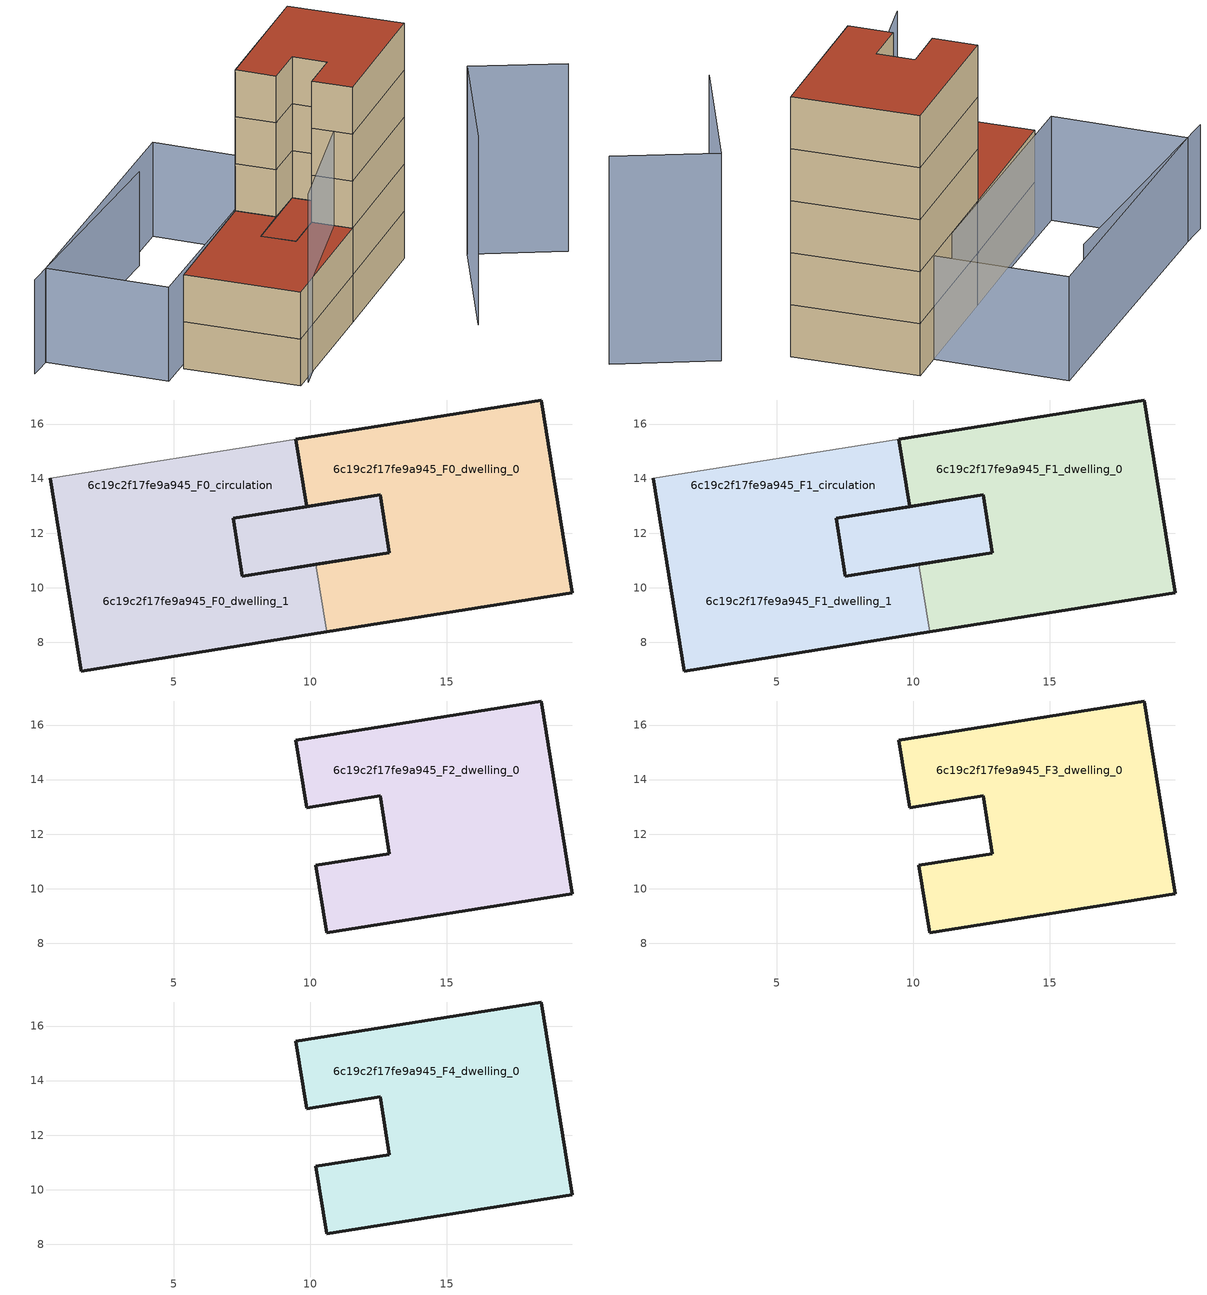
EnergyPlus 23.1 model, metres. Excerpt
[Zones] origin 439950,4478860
6c19c2f17fe9a945_F0_dwelling_0
 floor ground (EU_floor_Construction): 12.57,13.4 12.91,11.28 10.21,10.85 7.51,10.42 7.17,12.54 z0; 18.47,16.88 19.6,9.81 10.6,8.38 10.21,10.85 12.91,11.28 12.57,13.4 9.87,12.97 9.48,15.45 z0
 wall outside (EU_wall_Construction): 10.6,8.38 19.6,9.81 18.47,16.88 9.48,15.45 9.87,12.97 12.57,13.4 12.91,11.28 10.21,10.85 z0:3
 wall to 6c19c2f17fe9a945_F0_dwelling_1 (EU_wall_Construction): 10.21,10.85 10.6,8.38 z0:3
6c19c2f17fe9a945_F0_dwelling_1
 floor ground (EU_floor_Construction): 9.48,15.45 9.87,12.97 7.17,12.54 7.51,10.42 10.21,10.85 10.6,8.38 1.6,6.94 0.48,14.01 z0; 12.57,13.4 12.91,11.28 10.21,10.85 7.51,10.42 7.17,12.54 z0
 wall outside (EU_wall_Construction): 0.48,14.01 1.6,6.94 10.6,8.38 / 10.21,10.85 7.51,10.42 7.17,12.54 9.87,12.97 9.48,15.45 z0:3
 wall adiabatic (EU_wall_Construction): 9.48,15.45 0.48,14.01 z0:3
6c19c2f17fe9a945_F0_circulation
 floor ground (EU_floor_Construction): 18.47,16.88 19.6,9.81 10.6,8.38 10.21,10.85 12.91,11.28 12.57,13.4 9.87,12.97 9.48,15.45 z0; 12.57,13.4 12.91,11.28 10.21,10.85 7.51,10.42 7.17,12.54 9.87,12.97 z0; 9.48,15.45 9.87,12.97 7.17,12.54 7.51,10.42 10.21,10.85 10.6,8.38 1.6,6.94 0.48,14.01 z0
 wall outside (EU_wall_Construction): 7.17,12.54 7.51,10.42 12.91,11.28 12.57,13.4 7.17,12.54 z0:3
6c19c2f17fe9a945_F1_dwelling_0
 floor outside (EU_floor_Construction): 18.47,16.88 19.6,9.81 10.6,8.38 10.21,10.85 12.91,11.28 12.57,13.4 9.87,12.97 9.48,15.45 z3; 12.57,13.4 12.91,11.28 10.21,10.85 7.51,10.42 7.17,12.54 z3
 wall outside (EU_wall_Construction): 10.6,8.38 19.6,9.81 18.47,16.88 9.48,15.45 9.87,12.97 12.57,13.4 12.91,11.28 10.21,10.85 z3:6
 wall to 6c19c2f17fe9a945_F1_dwelling_1 (EU_wall_Construction): 10.21,10.85 10.6,8.38 z3:6
 roof outside (EU_floor_Construction): 12.91,11.28 12.57,13.4 7.17,12.54 7.51,10.42 10.21,10.85 z6
6c19c2f17fe9a945_F1_dwelling_1
 floor to 6c19c2f17fe9a945_F0_dwelling_1 (EU_floor_Construction): 9.48,15.45 9.87,12.97 7.17,12.54 7.51,10.42 10.21,10.85 10.6,8.38 1.6,6.94 0.48,14.01 z3; 12.57,13.4 12.91,11.28 10.21,10.85 7.51,10.42 7.17,12.54 z3
 wall outside (EU_wall_Construction): 0.48,14.01 1.6,6.94 10.6,8.38 / 10.21,10.85 7.51,10.42 7.17,12.54 9.87,12.97 9.48,15.45 z3:6
 wall adiabatic (EU_wall_Construction): 9.48,15.45 0.48,14.01 z3:6
 roof outside (EU_roof_Construction): 12.91,11.28 12.57,13.4 7.17,12.54 7.51,10.42 10.21,10.85 z6; 10.6,8.38 10.21,10.85 7.51,10.42 7.17,12.54 9.87,12.97 9.48,15.45 0.48,14.01 1.6,6.94 z6
6c19c2f17fe9a945_F1_circulation
 floor outside (EU_floor_Construction): 9.48,15.45 9.87,12.97 7.17,12.54 7.51,10.42 10.21,10.85 10.6,8.38 1.6,6.94 0.48,14.01 z3
 floor to 6c19c2f17fe9a945_F0_circulation (EU_floor_Construction): 18.47,16.88 19.6,9.81 10.6,8.38 10.21,10.85 12.91,11.28 12.57,13.4 9.87,12.97 9.48,15.45 z3; 12.57,13.4 12.91,11.28 10.21,10.85 7.51,10.42 7.17,12.54 9.87,12.97 z3
 wall outside (EU_wall_Construction): 7.17,12.54 7.51,10.42 12.91,11.28 12.57,13.4 7.17,12.54 z3:6
 roof outside (EU_roof_Construction): 12.91,11.28 12.57,13.4 9.87,12.97 7.17,12.54 7.51,10.42 10.21,10.85 z6; 19.6,9.81 18.47,16.88 9.48,15.45 9.87,12.97 12.57,13.4 12.91,11.28 10.21,10.85 10.6,8.38 z6; 10.6,8.38 10.21,10.85 7.51,10.42 7.17,12.54 9.87,12.97 9.48,15.45 0.48,14.01 1.6,6.94 z6
6c19c2f17fe9a945_F2_dwelling_0
 floor to 6c19c2f17fe9a945_F1_dwelling_0 (EU_floor_Construction): 19.6,9.81 18.47,16.88 9.48,15.45 9.87,12.97 12.57,13.4 12.91,11.28 10.21,10.85 10.6,8.38 z6
 wall outside (EU_wall_Construction): 18.47,16.88 9.48,15.45 9.87,12.97 12.57,13.4 12.91,11.28 10.21,10.85 10.6,8.38 19.6,9.81 18.47,16.88 z6:9
6c19c2f17fe9a945_F3_dwelling_0
 floor to 6c19c2f17fe9a945_F2_dwelling_0 (EU_floor_Construction): 18.47,16.88 19.6,9.81 10.6,8.38 10.21,10.85 12.91,11.28 12.57,13.4 9.87,12.97 9.48,15.45 z9
 wall outside (EU_wall_Construction): 18.47,16.88 9.48,15.45 9.87,12.97 12.57,13.4 12.91,11.28 10.21,10.85 10.6,8.38 19.6,9.81 18.47,16.88 z9:12
6c19c2f17fe9a945_F4_dwelling_0
 floor to 6c19c2f17fe9a945_F3_dwelling_0 (EU_floor_Construction): 18.47,16.88 19.6,9.81 10.6,8.38 10.21,10.85 12.91,11.28 12.57,13.4 9.87,12.97 9.48,15.45 z12
 wall outside (EU_wall_Construction): 18.47,16.88 9.48,15.45 9.87,12.97 12.57,13.4 12.91,11.28 10.21,10.85 10.6,8.38 19.6,9.81 18.47,16.88 z12:15
 roof outside (EU_roof_Construction): 19.6,9.81 18.47,16.88 9.48,15.45 9.87,12.97 12.57,13.4 12.91,11.28 10.21,10.85 10.6,8.38 z15
shading: 2.24,6.81 12.48,10.18 / 13.73,1.84 21.79,6.87 / 21.79,6.87 24.89,1.9 z0:12; 11.47,22.8 -4.18,21.29 / 16.4,16.52 -1.44,13.96 / -1.44,13.96 -2.52,21.45 / -2.52,21.45 15.33,24.01 / 15.33,24.01 16.4,16.52 z0:6
[Building]
EU S2 Campaign: North Axis=0; Terrain=City; Solar Distribution=FullExterior
[Site:Location]
Madrid: Latitude=40.5; Longitude=-3.5; Time Zone=1; Elevation=609
[SizingPeriod:WeatherFileDays]
AnnualSizingPeriod: Begin Month=1; Begin Day of Month=1; End Month=12; End Day of Month=31; Day of Week for Start Day=Monday; Use Weather File Daylight Saving Period=No; Use Weather File Rain and Snow Indicators=No
[MATERIAL]
EU_InternalMass_Material: Roughness=MediumRough; Thickness=0.1; Conductivity=1; Density=1800; Specific Heat=900; Thermal Absorptance=0.9; Solar Absorptance=0.7; Visible Absorptance=0.7
[MATERIAL:NOMASS] Roughness=MediumRough; Thermal Absorptance=0.9; Solar Absorptance=0.7; Visible Absorptance=0.7
Name | Thermal Resistance
EU_wall_NoMass | 1.60022
EU_roof_NoMass | 1.57597
EU_floor_NoMass | 0.470652
[CONSTRUCTION]
EU_wall_Construction: EU_wall_NoMass
EU_roof_Construction: EU_roof_NoMass
EU_floor_Construction: EU_floor_NoMass
EU_InternalMass_Construction: EU_InternalMass_Material
[ZONE] Type=1; Multiplier=1; Ceiling Height=autocalculate; Floor Area=autocalculate; Part of Total Floor Area=Yes
Name | Volume
6c19c2f17fe9a945_F0_dwelling_0; 6c19c2f17fe9a945_F1_dwelling_0 | 213.287
6c19c2f17fe9a945_F2_dwelling_0; 6c19c2f17fe9a945_F3_dwelling_0; 6c19c2f17fe9a945_F4_dwelling_0 | 178.066
6c19c2f17fe9a945_F0_dwelling_1; 6c19c2f17fe9a945_F1_dwelling_1 | 213.288
6c19c2f17fe9a945_F0_circulation; 6c19c2f17fe9a945_F1_circulation | 391.353
[INTERNALMASS] Construction=EU_InternalMass_Construction
Name | Zone or ZoneList | Surface Area
6c19c2f17fe9a945_F0_dwelling_0_EU_InternalMass | 6c19c2f17fe9a945_F0_dwelling_0 | 59.3552
6c19c2f17fe9a945_F0_dwelling_1_EU_InternalMass | 6c19c2f17fe9a945_F0_dwelling_1 | 59.3552
6c19c2f17fe9a945_F1_dwelling_0_EU_InternalMass | 6c19c2f17fe9a945_F1_dwelling_0 | 59.3552
6c19c2f17fe9a945_F1_dwelling_1_EU_InternalMass | 6c19c2f17fe9a945_F1_dwelling_1 | 59.3552
6c19c2f17fe9a945_F2_dwelling_0_EU_InternalMass | 6c19c2f17fe9a945_F2_dwelling_0 | 130.653
6c19c2f17fe9a945_F3_dwelling_0_EU_InternalMass | 6c19c2f17fe9a945_F3_dwelling_0 | 130.653
6c19c2f17fe9a945_F4_dwelling_0_EU_InternalMass | 6c19c2f17fe9a945_F4_dwelling_0 | 130.653
[OTHEREQUIPMENT] Fuel Type=Electricity; Design Level Calculation Method=Watts/Area; Power per Zone Floor Area=1; Fraction Latent=0; Fraction Radiant=0; Fraction Lost=0; Carbon Dioxide Generation Rate=0; EndUse Subcategory=EU_Step8_InternalGains
Name | Zone or ZoneList or Space or SpaceList | Schedule
EU_Step8_InternalGain_6c19c2f17fe9a945_F0_dwelling_0_f000 | 6c19c2f17fe9a945_F0_dwelling_0 | EU_Step8_GainSchedule_6c19c2f17fe9a945_F0_dwelling_0_f000
EU_Step8_InternalGain_6c19c2f17fe9a945_F0_dwelling_1_f000 | 6c19c2f17fe9a945_F0_dwelling_1 | EU_Step8_GainSchedule_6c19c2f17fe9a945_F0_dwelling_1_f000
EU_Step8_InternalGain_6c19c2f17fe9a945_F1_dwelling_0_f000 | 6c19c2f17fe9a945_F1_dwelling_0 | EU_Step8_GainSchedule_6c19c2f17fe9a945_F1_dwelling_0_f000
EU_Step8_InternalGain_6c19c2f17fe9a945_F1_dwelling_1_f000 | 6c19c2f17fe9a945_F1_dwelling_1 | EU_Step8_GainSchedule_6c19c2f17fe9a945_F1_dwelling_1_f000
EU_Step8_InternalGain_6c19c2f17fe9a945_F2_dwelling_0_f000 | 6c19c2f17fe9a945_F2_dwelling_0 | EU_Step8_GainSchedule_6c19c2f17fe9a945_F2_dwelling_0_f000
EU_Step8_InternalGain_6c19c2f17fe9a945_F3_dwelling_0_f000 | 6c19c2f17fe9a945_F3_dwelling_0 | EU_Step8_GainSchedule_6c19c2f17fe9a945_F3_dwelling_0_f000
EU_Step8_InternalGain_6c19c2f17fe9a945_F4_dwelling_0_f000 | 6c19c2f17fe9a945_F4_dwelling_0 | EU_Step8_GainSchedule_6c19c2f17fe9a945_F4_dwelling_0_f000
[ZONEINFILTRATION:DESIGNFLOWRATE] Schedule=EU_AlwaysOn; Design Flow Rate Calculation Method=Flow/Area; Flow Rate per Floor Area=0.0005; Constant Term Coefficient=1; Temperature Term Coefficient=0; Velocity Term Coefficient=0; Velocity Squared Term Coefficient=0
Name | Zone or ZoneList or Space or SpaceList
EU_Circulation_Infiltration_6c19c2f17fe9a945_F0_circulation | 6c19c2f17fe9a945_F0_circulation
EU_Circulation_Infiltration_6c19c2f17fe9a945_F1_circulation | 6c19c2f17fe9a945_F1_circulation
[ZONEVENTILATION:DESIGNFLOWRATE] Schedule=EU_AlwaysOn; Design Flow Rate Calculation Method=AirChanges/Hour; Air Changes per Hour=0.480704; Ventilation Type=Natural; Fan Pressure Rise=0; Fan Total Efficiency=1; Constant Term Coefficient=1; Temperature Term Coefficient=0; Velocity Term Coefficient=0; Velocity Squared Term Coefficient=0; Minimum Indoor Temperature=-100; Maximum Indoor Temperature=100; Delta Temperature=-100; Minimum Outdoor Temperature=-100; Maximum Outdoor Temperature=100; Maximum Wind Speed=40
Name | Zone or ZoneList or Space or SpaceList
EU_ConstantAir_6c19c2f17fe9a945_F0_dwelling_0 | 6c19c2f17fe9a945_F0_dwelling_0
EU_ConstantAir_6c19c2f17fe9a945_F0_dwelling_1 | 6c19c2f17fe9a945_F0_dwelling_1
EU_ConstantAir_6c19c2f17fe9a945_F1_dwelling_0 | 6c19c2f17fe9a945_F1_dwelling_0
EU_ConstantAir_6c19c2f17fe9a945_F1_dwelling_1 | 6c19c2f17fe9a945_F1_dwelling_1
EU_ConstantAir_6c19c2f17fe9a945_F2_dwelling_0 | 6c19c2f17fe9a945_F2_dwelling_0
EU_ConstantAir_6c19c2f17fe9a945_F3_dwelling_0 | 6c19c2f17fe9a945_F3_dwelling_0
EU_ConstantAir_6c19c2f17fe9a945_F4_dwelling_0 | 6c19c2f17fe9a945_F4_dwelling_0
[HVACTEMPLATE:THERMOSTAT] Constant Heating Setpoint=20; Constant Cooling Setpoint=50
EU_HeatOnly_6c19c2f17fe9a945_F0_dwelling_0; EU_HeatOnly_6c19c2f17fe9a945_F0_dwelling_1; EU_HeatOnly_6c19c2f17fe9a945_F1_dwelling_0; EU_HeatOnly_6c19c2f17fe9a945_F1_dwelling_1; EU_HeatOnly_6c19c2f17fe9a945_F2_dwelling_0; EU_HeatOnly_6c19c2f17fe9a945_F3_dwelling_0; EU_HeatOnly_6c19c2f17fe9a945_F4_dwelling_0
[HVACTEMPLATE:ZONE:IDEALLOADSAIRSYSTEM] System Availability Schedule=EU_AlwaysOn; Maximum Heating Supply Air Temperature=50; Minimum Cooling Supply Air Temperature=13; Maximum Heating Supply Air Humidity Ratio=0.0156; Minimum Cooling Supply Air Humidity Ratio=0.0077; Heating Limit=NoLimit; Cooling Limit=NoLimit; Heating Availability Schedule=EU_AlwaysOn; Cooling Availability Schedule=EU_CoolingOff; Dehumidification Control Type=ConstantSensibleHeatRatio; Cooling Sensible Heat Ratio=0.7; Dehumidification Setpoint=60; Humidification Control Type=None; Humidification Setpoint=30; Outdoor Air Method=None; Outdoor Air Flow Rate per Person=0.00944; Outdoor Air Flow Rate per Zone Floor Area=0; Outdoor Air Flow Rate per Zone=0; Demand Controlled Ventilation Type=None; Outdoor Air Economizer Type=NoEconomizer; Heat Recovery Type=None; Sensible Heat Recovery Effectiveness=0.7; Latent Heat Recovery Effectiveness=0.65
Name | Template Thermostat
6c19c2f17fe9a945_F0_dwelling_0 | EU_HeatOnly_6c19c2f17fe9a945_F0_dwelling_0
6c19c2f17fe9a945_F0_dwelling_1 | EU_HeatOnly_6c19c2f17fe9a945_F0_dwelling_1
6c19c2f17fe9a945_F1_dwelling_0 | EU_HeatOnly_6c19c2f17fe9a945_F1_dwelling_0
6c19c2f17fe9a945_F1_dwelling_1 | EU_HeatOnly_6c19c2f17fe9a945_F1_dwelling_1
6c19c2f17fe9a945_F2_dwelling_0 | EU_HeatOnly_6c19c2f17fe9a945_F2_dwelling_0
6c19c2f17fe9a945_F3_dwelling_0 | EU_HeatOnly_6c19c2f17fe9a945_F3_dwelling_0
6c19c2f17fe9a945_F4_dwelling_0 | EU_HeatOnly_6c19c2f17fe9a945_F4_dwelling_0
[SIZING:ZONE] Zone Cooling Design Supply Air Temperature Input Method=SupplyAirTemperature; Zone Cooling Design Supply Air Temperature=13; Zone Heating Design Supply Air Temperature Input Method=SupplyAirTemperature; Zone Heating Design Supply Air Temperature=50; Zone Cooling Design Supply Air Humidity Ratio=0.008; Zone Heating Design Supply Air Humidity Ratio=0.008; Cooling Design Air Flow Method=DesignDay; Cooling Design Air Flow Rate=0; Cooling Minimum Air Flow per Zone Floor Area=0.000762; Cooling Minimum Air Flow=0; Cooling Minimum Air Flow Fraction=0.2; Heating Design Air Flow Method=DesignDay; Heating Design Air Flow Rate=0; Heating Maximum Air Flow per Zone Floor Area=0.002032; Heating Maximum Air Flow=0.141576; Heating Maximum Air Flow Fraction=0.3; Account for Dedicated Outdoor Air System=No; Dedicated Outdoor Air System Control Strategy=NeutralSupplyAir; Dedicated Outdoor Air Low Setpoint Temperature for Design=autosize; Dedicated Outdoor Air High Setpoint Temperature for Design=autosize; Zone Load Sizing Method=Sensible Load Only No Latent Load; Zone Latent Cooling Design Supply Air Humidity Ratio Input Method=HumidityRatioDifference; Zone Cooling Design Supply Air Humidity Ratio Difference=0.005; Zone Latent Heating Design Supply Air Humidity Ratio Input Method=HumidityRatioDifference; Zone Humidification Design Supply Air Humidity Ratio Difference=0.005
6c19c2f17fe9a945_F0_dwelling_0; 6c19c2f17fe9a945_F0_dwelling_1; 6c19c2f17fe9a945_F1_dwelling_0; 6c19c2f17fe9a945_F1_dwelling_1; 6c19c2f17fe9a945_F2_dwelling_0; 6c19c2f17fe9a945_F3_dwelling_0; 6c19c2f17fe9a945_F4_dwelling_0
[SCHEDULE:CONSTANT]
Name | Hourly Value
EU_AlwaysOn | 1
EU_CoolingOff | 0
[SCHEDULE:FILE] Column Number=1; Rows to Skip at Top=0; Number of Hours of Data=8760; Column Separator=Comma; Interpolate to Timestep=No; Minutes per Item=60; Adjust Schedule for Daylight Savings=Yes
Name | File
EU_Step8_GainSchedule_6c19c2f17fe9a945_F0_dwelling_0_f000 | ../../schedules/6c19c2f17fe9a945/6c19c2f17fe9a945_F0_dwelling_0_f000_gain.csv
EU_Step8_GainSchedule_6c19c2f17fe9a945_F0_dwelling_1_f000 | ../../schedules/6c19c2f17fe9a945/6c19c2f17fe9a945_F0_dwelling_1_f000_gain.csv
EU_Step8_GainSchedule_6c19c2f17fe9a945_F1_dwelling_0_f000 | ../../schedules/6c19c2f17fe9a945/6c19c2f17fe9a945_F1_dwelling_0_f000_gain.csv
EU_Step8_GainSchedule_6c19c2f17fe9a945_F1_dwelling_1_f000 | ../../schedules/6c19c2f17fe9a945/6c19c2f17fe9a945_F1_dwelling_1_f000_gain.csv
EU_Step8_GainSchedule_6c19c2f17fe9a945_F2_dwelling_0_f000 | ../../schedules/6c19c2f17fe9a945/6c19c2f17fe9a945_F2_dwelling_0_f000_gain.csv
EU_Step8_GainSchedule_6c19c2f17fe9a945_F3_dwelling_0_f000 | ../../schedules/6c19c2f17fe9a945/6c19c2f17fe9a945_F3_dwelling_0_f000_gain.csv
EU_Step8_GainSchedule_6c19c2f17fe9a945_F4_dwelling_0_f000 | ../../schedules/6c19c2f17fe9a945/6c19c2f17fe9a945_F4_dwelling_0_f000_gain.csv
